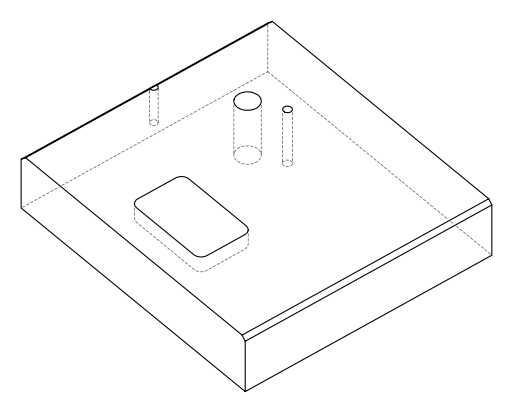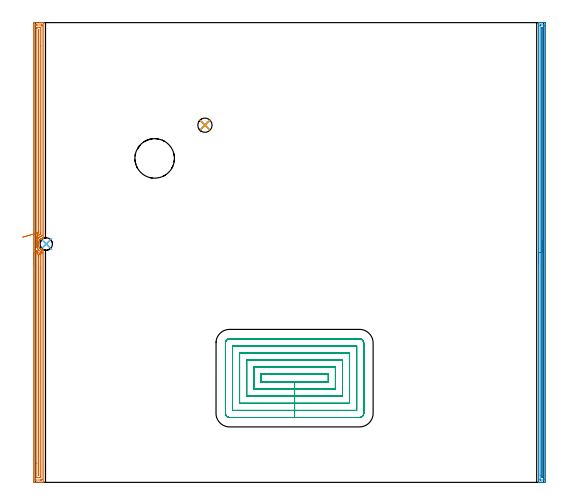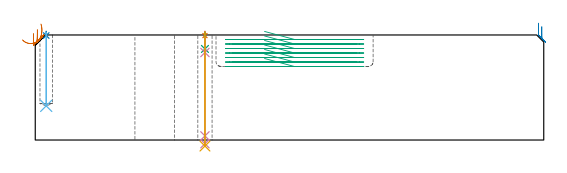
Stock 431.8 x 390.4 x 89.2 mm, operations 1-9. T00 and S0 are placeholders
(PLAN: 10 operations, 7 tool changes, 47.8 min)
(1 SPOT_DRILL | STEP1HOLE | NXT0321_9005460120000 | 0.03 min | 2 mm3)
(2 SPOT_DRILL_1 | STEP1POCKET | NXT0321_9005460120000 | 0.03 min | 1 mm3)
(3 DRILL_BLIND_HOLE_INTO_CENTER | STEP1HOLE | UGT0301_198 | 0.06 min | 498 mm3)
(4 GUN_DRILL_THROUGH_HOLE | STEP1HOLE | UGT0307_003 | 0.44 min | 3001 mm3)
(5 DRILL_TO_ENLARGE_THROUGH_HOLE | STEP1HOLE | UGT0301_230 | 0.39 min | 6720 mm3)
(6 DRILL_BLIND_HOLE_INTO_CENTER_1 | STEP1POCKET | NXT0301_077 | 0.25 min | 5169 mm3)
(7 AREA_MILL | FG_CHAMFER_SURFACE | UGT0205_001 | 12.64 min | 14705 mm3)
(8 AREA_MILL_1 | FG_CHAMFER_SURFACE_1 | UGT0205_001 | 9.52 min | 7025 mm3)
(9 MILL_RECTANGULAR_POCKET | POCKET_RECTANGULAR_STRAIGHT | NXT0201_006 | Follow Part, ap 4, ae 75% | 21.98 min | 291461 mm3)
(10 MILL_THROUGH_HOLE_FROM_SOLID_MATERIAL | STEP1HOLE_1 | UGT0201_018 | Circular | 2.48 min | 78661 mm3)
(TOOL NXT0321_9005460120000 | NC Spot Drill, 142deg, 12mm, Carbide, Uncoated | D12 PA142 FL30 Z2)
(TOOL UGT0301_198 | Twist Drill 7.9 mm | D7.9 PA118 FL73 Z2)
(TOOL UGT0307_003 | Gun Drill 7 mm | D7 PA130 FL24 Z1)
(TOOL UGT0301_230 | Twist Drill 12.1 mm | D12.1 PA118 FL98 Z2)
(TOOL NXT0301_077 | Carbide Drill 10.6mm [860.1-1060-053A1-MM 2214] | D10.6 PA140 FL71 Z2)
(TOOL UGT0205_001 | Chamfer Mill 20 x 3 x 45 deg. | D20 FL50 Z2)
(TOOL NXT0201_006 | ENDMILL 16mm [R216.24-16050ICC32P 1620] | D16 R4 FL32 Z4)
(TOOL UGT0201_018 | End mill 30 mm | D30 FL50 Z4)
(OP 1 SPOT_DRILL)
G17 G21 G94 G90
T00 M6
G54
G17 G0 G90 X144.1 Y303.3 S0 M3
G43 Z99.2 H0
G94 G81 G98 Z88.679 F250. R92.2
G80
M5
M2
(OP 2 SPOT_DRILL_1)
G17 G21 G94 G90
T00 M6
G54
G17 G0 G90 X9.3 Y202.4 S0 M3
G43 Z99.2 H0
G94 G81 G98 Z88.744 F250. R92.2
G80
M5
M2
(OP 3 DRILL_BLIND_HOLE_INTO_CENTER)
G17 G21 G94 G90
T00 M6
G54
G17 G0 G90 X144.1 Y303.3 S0 M3
G43 Z99.2 H0
G94 G81 G98 Z77.35 F250. R91.2
G80
M5
M2
(OP 4 GUN_DRILL_THROUGH_HOLE)
G17 G21 G94 G90
T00 M6
G54
G17 G0 G90 X144.1 Y303.3 M8
G43 Z99.2 H0
Z87.167
S716 M3
G94 G1 Z74.321 F125. M26
G4 X.084
Z3.5 F250.
G4 X.084
Z-3.132 F125.
G4 X.084
M5
M9
G0 Z87.167
Z99.2
M2
(OP 5 DRILL_TO_ENLARGE_THROUGH_HOLE)
G17 G21 G94 G90
T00 M6
G54
G17 G0 G90 X144.1 Y303.3 S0 M3
G43 Z99.2 H0
G94 G73 G98 Z-5.135 F250. Q11.792 R91.2
G80
M5
M2
(OP 6 DRILL_BLIND_HOLE_INTO_CENTER_1)
G17 G21 G94 G90
T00 M6
G54
G17 G0 G90 X9.3 Y202.4 S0 M3
G43 Z99.2 H1
G94 G81 G98 Z29. F250. R91.2
G80
M5
M2
(OP 7 AREA_MILL)
G17 G21 G94 G90
T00 M6
G54
G17 G0 G90 X-1.5 Y185.2 S1061 M3
G43 Z99.2 H0
Z90.5
G94 G1 Y185.238 Z89.628 F250.
Y185.352 Z88.764
Y185.541 Z87.912
Y185.803 Z87.08
Y186.137 Z86.274
Y186.54 Z85.5
Y187.009 Z84.764
Y187.54 Z84.072
Y188.129 Z83.429
Y188.772 Z82.84
Y189.464 Z82.308
Y190.2 Z81.84
Y190.974 Z81.437
Y191.78 Z81.103
Y192.612 Z80.841
Y193.464 Z80.652
Y194.328 Z80.538
Y195.2 Z80.5
X-1.499 Y389.792 Z80.501
X-1.496 Y390.195 Z80.502
X-1.492 Y390.39 Z80.505
X-1.1 Y390.4 Z80.897
X4.167 Z86.161
X4.727 Z86.724
X5.044 Z87.04
X5.605 Z87.601
X5.922 Z87.917
X6.557 Z88.557
X6.911 Z88.91
X7.057 Y390.398 Z89.05
X7.198 Y390.39 Z89.188
X7.2 Y390.238 Z89.2
Y207.697
X7.195 Y207.675 Z89.193
X7.147 Y207.657 Z89.145
X6.8 Y207.601 Z88.796
X6.794 Y207.6 Z88.789
X6.587 Y207.552 Z88.586
X6.531 Y207.54 Z88.53
X6.121 Y207.416 Z88.12
X5.716 Y207.271 Z87.715
X5.659 Y207.245 Z87.658
X5.218 Y207.014 Z87.214
X4.787 Y206.752 Z86.785
X4.54 Y206.572 Z86.537
X4.46 Y206.507 Z86.457
X4.301 Y206.377 Z86.299
X4.167 Y206.244 Z86.166
X3.914 Y205.993 Z85.913
X3.843 Y205.912 Z85.842
X3.699 Y205.745 Z85.697
X3.581 Y205.592 Z85.577
X3.497 Y205.482 Z85.493
X3.259 Y205.11 Z85.255
X3.208 Y205.019 Z85.203
X3.042 Y204.727 Z85.04
X2.996 Y204.629 Z84.995
X2.977 Y204.588 Z84.976
X2.937 Y204.482 Z84.936
X2.81 Y204.144 Z84.805
X2.804 Y204.126 Z84.799
X2.727 Y203.875 Z84.723
X2.672 Y203.694 Z84.666
X2.617 Y203.428 Z84.614
X2.583 Y203.249 Z84.574
X2.582 Y203.234 Z84.571
X2.525 Y202.8 Z84.521
X2.514 Y202.601 Z84.507
X2.504 Y202.465 Z84.499
X2.51 Y202.277 Z84.504
X2.512 Y202.238
X2.515 Y202.129 Z84.508
X2.521 Y202.057 Z84.513
X2.532 Y201.906 Z84.526
X2.596 Y201.457 Z84.59
X2.598 Y201.448 Z84.592
X2.619 Y201.348 Z84.617
X2.631 Y201.299 Z84.629
X2.701 Y201.002 Z84.696
X2.828 Y200.601 Z84.827
X2.841 Y200.56 Z84.84
X3.025 Y200.109 Z85.022
X3.043 Y200.073 Z85.04
X3.179 Y199.83 Z85.179
X3.288 Y199.64 Z85.287
X3.564 Y199.224 Z85.564
X3.639 Y199.128 Z85.639
X3.734 Y199.009 Z85.733
X3.874 Y198.85 Z85.872
X3.915 Y198.804 Z85.913
X3.947 Y198.771 Z85.946
X4.091 Y198.627 Z86.09
X4.159 Y198.56 Z86.155
X4.167 Y198.554 Z86.163
X4.254 Y198.473 Z86.252
X4.411 Y198.329 Z86.411
X4.596 Y198.183 Z86.596
X4.786 Y198.047 Z86.786
X5.216 Y197.786 Z87.216
X5.658 Y197.56 Z87.658
X5.948 Y197.435 Z87.948
X5.999 Y197.419 Z87.999
X6.238 Y197.34 Z88.237
X6.531 Y197.264 Z88.53
X6.8 Y197.211 Z88.798
X6.932 Y197.184 Z88.931
X7.195 Y197.123 Z89.192
X7.2 Y196.985 Z89.2
Y0.162
X7.198 Y0.01 Z89.189
X7.057 Y0.002 Z89.049
X6.91 Y0. Z88.91
X6.558 Z88.557
X5.922 Z87.917
X4.727 Z86.723
X4.167 Z86.161
X-1.1 Y0.001 Z80.897
X-1.318 Y0.004 Z80.68
X-1.492 Y0.01 Z80.505
X-1.496 Y0.205 Z80.502
X-1.499 Y0.608 Z80.501
X-1.5 Y195.2 Z80.5
X-0.086 Z81.914
X-0.085 Y387.867 Z81.915
X-0.084 Y388.007 Z81.916
X-0.079 Y388.374 Z81.921
X0.277 Y388.392 Z82.277
X0.656 Y388.397 Z82.656
X1.147 Y388.4 Z83.147
X1.533 Z83.533
X5.044 Z87.044
X5.536 Z87.536
X5.714 Y388.397 Z87.714
X5.743 Y388.395 Z87.743
X5.769 Y388.391 Z87.769
X5.779 Y388.357 Z87.779
X5.783 Y388.148 Z87.783
X5.785 Y388.007 Z87.785
X5.786 Y387.253 Z87.786
X5.785 Y209.621 Z87.785
X5.784 Y209.482 Z87.784
X5.781 Y209.389 Z87.781
X5.779 Y209.372 Z87.779
X5.749 Y209.356 Z87.749
X5.678 Y209.325 Z87.678
X5.335 Y209.187 Z87.335
X5.044 Y209.046 Z87.044
X4.748 Y208.891 Z86.748
X4.228 Y208.589 Z86.228
X4.191 Y208.565 Z86.191
X4.167 Y208.547 Z86.167
X3.693 Y208.179 Z85.693
X3.549 Y208.059 Z85.549
X3.289 Y207.814 Z85.289
X3.23 Y207.756 Z85.23
X3.173 Y207.697 Z85.173
X2.811 Y207.29 Z84.811
X2.435 Y206.804 Z84.435
X2.425 Y206.79 Z84.425
X2.092 Y206.236 Z84.092
X1.911 Y205.912 Z83.911
X1.788 Y205.653 Z83.788
X1.536 Y205.019 Z83.536
X1.533 Y205.012 Z83.533
X1.335 Y204.328 Z83.335
X1.293 Y204.126 Z83.293
X1.191 Y203.582 Z83.191
X1.148 Y203.234 Z83.148
X1.109 Y202.773 Z83.109
X1.097 Y202.341 Z83.097
X1.115 Y201.874 Z83.115
X1.159 Y201.448 Z83.159
X1.255 Y200.839 Z83.255
X1.319 Y200.556 Z83.319
X1.362 Y200.378 Z83.362
X1.533 Y199.797 Z83.533
X1.571 Y199.682 Z83.571
X1.577 Y199.663 Z83.577
X1.605 Y199.591 Z83.605
X1.819 Y199.08 Z83.819
X1.976 Y198.771 Z83.976
X2.135 Y198.49 Z84.135
X2.411 Y198.044 Z84.411
X2.492 Y197.919 Z84.492
X2.521 Y197.878 Z84.521
X2.863 Y197.445 Z84.863
X3.283 Y196.985 Z85.283
X3.289 Y196.979 Z85.289
X3.41 Y196.862 Z85.41
X4.167 Y196.259 Z86.167
X4.431 Y196.093 Z86.431
X5.044 Y195.758 Z87.044
X5.234 Y195.663 Z87.234
X5.643 Y195.484 Z87.643
X5.728 Y195.448 Z87.728
X5.745 Y195.439 Z87.745
X5.779 Y195.409 Z87.779
X5.782 Y195.343 Z87.782
X5.784 Y195.2 Z87.784
X5.786 Y194.446 Z87.786
Y194.307
X5.785 Y2.533 Z87.785
X5.784 Y2.393 Z87.784
X5.779 Y2.026 Z87.779
X5.423 Y2.008 Z87.423
X5.044 Y2.003 Z87.044
X4.553 Y2. Z86.553
X4.167 Z86.167
X0.656 Z82.656
X0.164 Z82.164
X-0.014 Y2.003 Z81.986
X-0.043 Y2.005 Z81.957
X-0.07 Y2.009 Z81.93
X-0.079 Y2.043 Z81.921
X-0.084 Y2.252 Z81.916
X-0.085 Y2.393 Z81.915
X-0.086 Y3.147 Z81.914
Y195.2
X1.328 Z83.328
X1.329 Y196.093 Z83.329
Y196.3
X1.332 Y196.509 Z83.332
X1.335 Y196.647 Z83.335
X1.34 Y196.719 Z83.34
X1.397 Y196.639 Z83.397
X1.533 Y196.455 Z83.533
X1.813 Y196.093 Z83.813
X2.088 Y195.767 Z84.088
X2.411 Y195.422 Z84.411
X2.636 Y195.2 Z84.636
X3.289 Y194.665 Z85.289
X3.482 Y194.51 Z85.482
X3.787 Y194.307 Z85.787
X4.167 Y194.085 Z86.167
X4.35 Y193.976 Z86.35
X4.36 Y193.969 Z86.36
X4.365 Y193.945 Z86.365
X4.368 Y193.873 Z86.368
X4.371 Y193.762 Z86.371
Y182.369
Y4.863
X4.37 Y4.178 Z86.37
X4.368 Y4.075 Z86.368
X4.365 Y4.025 Z86.365
X4.362 Y4.01 Z86.362
X4.337 Y4.005 Z86.337
X4.167 Y4.002 Z86.167
X3.464 Y4. Z85.464
X2.586 Z84.586
X1.708 Z83.708
X1.533 Y4.002 Z83.533
X1.358 Y4.008 Z83.358
X1.339 Y4.01 Z83.339
X1.335 Y4.02 Z83.335
X1.332 Y4.054 Z83.332
X1.329 Y4.109 Z83.329
X1.328 Y16.313 Z83.328
Y195.2
X2.751 Y192.775 Z84.751
X2.766 Y192.766 Z84.766
X2.848 Y192.705 Z84.848
X2.95 Y192.625 Z84.95
X2.953 Y192.522 Z84.953
X2.955 Y192.304 Z84.955
X2.957 Y191.967 Z84.957
Y191.63
Y6.638
X2.955 Y6.303 Z84.955
X2.952 Y6.192 Z84.952
X2.944 Y6.01 Z84.944
X2.85 Y6.009 Z84.85
X2.756 Y6.01 Z84.756
X2.748 Y6.192 Z84.748
X2.745 Y6.301 Z84.745
X2.743 Y6.519 Z84.743
Y192.185
X2.744 Y192.522 Z84.744
X2.747 Y192.74 Z84.747
X2.749 Y192.772 Z84.749
X2.751 Y192.775 Z84.751
X3.187 Y193.359 Z85.231
X3.595 Y193.908 Z85.772
X3.974 Y194.416 Z86.371
X4.321 Y194.881 Z87.023
X4.632 Y195.299 Z87.723
X4.905 Y195.666 Z88.466
X5.139 Y195.979 Z89.245
X5.331 Y196.238 Z90.056
X5.48 Y196.438 Z90.892
X5.586 Y196.579 Z91.747
X5.646 Y196.66 Z92.613
X5.661 Y196.68 Z93.485
X5.63 Y196.639 Z94.356
X5.555 Y196.538 Z95.219
X5.434 Y196.376 Z96.068
X5.27 Y196.156 Z96.896
X5.063 Y195.878 Z97.697
X4.816 Y195.546 Z98.465
G0 X1.812 Y198.609 Z93.825
G1 Y198.603 Z92.952
X1.809 Y198.674 Z92.083
X1.801 Y198.819 Z91.223
X1.79 Y199.039 Z90.378
X1.776 Y199.332 Z89.557
X1.757 Y199.695 Z88.764
X1.736 Y200.126 Z88.005
X1.711 Y200.621 Z87.287
X1.683 Y201.176 Z86.615
X1.652 Y201.788 Z85.995
X1.619 Y202.452 Z85.429
X1.583 Y203.163 Z84.924
X1.545 Y203.914 Z84.483
X1.505 Y204.702 Z84.109
X1.464 Y205.518 Z83.806
X1.422 Y206.358 Z83.574
X1.379 Y207.215 Z83.417
X1.335 Y208.083 Z83.335
X1.333 Y208.131 Z83.333
X1.33 Y208.242 Z83.33
X1.329 Y208.381 Z83.329
X1.328 Y208.589 Z83.328
X1.329 Y385.537 Z83.329
X1.33 Y386.222 Z83.33
X1.332 Y386.326 Z83.332
X1.335 Y386.375 Z83.335
X1.338 Y386.39 Z83.338
X1.363 Y386.395 Z83.363
X1.533 Y386.398 Z83.533
X2.236 Y386.4 Z84.236
X3.114 Z85.114
X3.992 Z85.992
X4.167 Y386.398 Z86.167
X4.341 Y386.392 Z86.341
X4.361 Y386.39 Z86.361
X4.365 Y386.38 Z86.365
X4.368 Y386.346 Z86.368
X4.371 Y386.291 Z86.371
Y370.392
Y211.952
X4.37 Y211.267 Z86.37
X4.368 Y211.062 Z86.368
X4.364 Y210.857 Z86.364
X4.167 Y210.731 Z86.167
X3.95 Y210.595 Z85.95
X3.595 Y210.375 Z85.595
X3.416 Y210.245 Z85.416
X3.289 Y210.148 Z85.289
X2.92 Y209.857 Z84.92
X2.508 Y209.482 Z84.508
X2.459 Y209.434 Z84.459
X2.411 Y209.384 Z84.411
X2.035 Y208.972 Z84.035
X1.914 Y208.837 Z83.914
X1.715 Y208.589 Z83.715
X1.636 Y208.485 Z83.636
X1.533 Y208.349 Z83.533
X1.335 Y208.083 Z83.335
X2.749 Y212.034 Z84.749
X2.747 Y212.054 Z84.747
X2.745 Y212.16 Z84.745
X2.743 Y212.372 Z84.743
Y212.715
Y383.762
X2.745 Y384.097 Z84.745
X2.748 Y384.208 Z84.748
X2.756 Y384.39 Z84.756
X2.85 Y384.391 Z84.85
X2.944 Y384.39 Z84.944
X2.952 Y384.208 Z84.952
X2.955 Y384.099 Z84.955
X2.957 Y383.882 Z84.957
Y213.053
X2.955 Y212.834 Z84.955
X2.951 Y212.504 Z84.951
X2.942 Y212.16 Z84.942
X2.873 Y212.106 Z84.873
X2.846 Y212.086 Z84.846
X2.814 Y212.065 Z84.814
X2.769 Y212.04 Z84.769
X2.749 Y212.034 Z84.749
X2.119 Y211.856 Z84.172
X1.443 Y211.664 Z83.654
X0.727 Y211.461 Z83.2
X-0.025 Y211.249 Z82.812
X-0.807 Y211.027 Z82.494
X-1.612 Y210.799 Z82.247
X-2.435 Y210.566 Z82.075
X-3.269 Y210.33 Z81.978
X-4.108 Y210.093 Z81.957
X-4.946 Y209.856 Z82.011
X-5.776 Y209.621 Z82.142
X-6.592 Y209.39 Z82.347
X-7.387 Y209.164 Z82.625
X-8.156 Y208.947 Z82.975
X-8.893 Y208.738 Z83.392
X-9.592 Y208.54 Z83.875
X-10.248 Y208.354 Z84.42
X-10.856 Y208.182 Z85.021
G0 Z99.2
M5
M2
(OP 8 AREA_MILL_1)
G17 G21 G94 G90
T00 M6
G54
G17 G0 G90 X427.3 Y185.2 S1061 M3
G43 Z99.2 H0
G94 G1 Y185.238 Z98.328 F250.
Y185.352 Z97.463
Y185.541 Z96.612
Y185.803 Z95.78
Y186.137 Z94.974
Y186.54 Z94.2
Y187.008 Z93.464
Y187.54 Z92.772
Y188.129 Z92.129
Y188.772 Z91.539
Y189.464 Z91.008
Y190.2 Z90.54
Y190.974 Z90.137
Y191.78 Z89.803
Y192.612 Z89.541
Y193.464 Z89.352
Y194.328 Z89.238
Y195.2 Z89.2
Y390.239
X427.302 Y390.39 Z89.188
X427.433 Y390.398 Z89.059
X427.57 Y390.4 Z88.93
X427.914 Z88.585
X428.548 Z87.946
X429.741 Z86.756
X430.3 Z86.194
X432.648 Z83.848
X432.927 Y390.397 Z83.569
X433.292 Y390.39 Z83.204
X433.297 Y390.168 Z83.201
X433.3 Y389.792 Z83.2
X433.299 Y0.608 Z83.201
X433.297 Y0.232
X433.292 Y0.01 Z83.204
X432.927 Y0. Z83.569
X430.3 Z86.194
X429.741 Z86.756
X429.424 Z87.072
X428.865 Z87.631
X428.548 Z87.946
X427.569 Z88.93
X427.433 Y0.002 Z89.059
X427.302 Y0.01 Z89.188
X427.3 Y0.162 Z89.2
Y195.2
X428.714 Z87.786
X428.715 Y388.007 Z87.785
X428.719 Y388.368 Z87.781
X428.72 Y388.383 Z87.78
X428.74 Y388.39 Z87.76
X428.807 Y388.396 Z87.693
X428.91 Y388.399 Z87.59
X431.666 Y388.4 Z84.834
X431.826 Y388.397 Z84.674
X431.855 Y388.394 Z84.645
X431.879 Y388.389 Z84.621
X431.881 Y388.353 Z84.619
X431.885 Y388.177 Z84.615
X431.886 Y388.007 Z84.614
Y387.283
X431.885 Y2.393 Z84.615
X431.881 Y2.032 Z84.619
X431.879 Y2.017 Z84.621
X431.86 Y2.01 Z84.64
X431.793 Y2.004 Z84.707
X431.69 Y2.001 Z84.81
X428.934 Y2. Z87.566
X428.774 Y2.003 Z87.726
X428.745 Y2.006 Z87.755
X428.721 Y2.011 Z87.779
X428.719 Y2.047 Z87.781
X428.715 Y2.223 Z87.785
X428.714 Y6.118 Z87.786
Y195.2
X430.128 Z86.372
X430.129 Y385.504 Z86.371
X430.133 Y386.222 Z86.367
X430.135 Y386.389 Z86.365
X430.3 Y386.39 Z86.2
X430.465 Y386.387 Z86.035
X430.469 Y386.222 Z86.031
X430.471 Y386.047 Z86.029
Y4.896
X430.467 Y4.178 Z86.033
X430.464 Y4.011 Z86.036
X430.3 Y4.01 Z86.2
X430.135 Y4.013 Z86.365
X430.131 Y4.178 Z86.369
X430.129 Y4.352 Z86.371
X430.128 Y195.2 Z86.372
Y196.072 Z86.41
Y196.936 Z86.523
Y197.788 Z86.712
Y198.62 Z86.975
Y199.426 Z87.308
Y200.2 Z87.711
Y200.936 Z88.18
Y201.628 Z88.711
Y202.271 Z89.3
Y202.86 Z89.944
Y203.392 Z90.636
Y203.86 Z91.372
Y204.263 Z92.145
Y204.597 Z92.951
Y204.859 Z93.783
Y205.048 Z94.635
Y205.162 Z95.5
Y205.2 Z96.372
G0 Z99.2
M5
M2
(OP 9 MILL_RECTANGULAR_POCKET)
G17 G21 G94 G90
T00 M6
G54
G17 G0 G90 X194.714 Y85.1 S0 M3
G43 Z99.203 H1
Z92.203
G94 G1 X220.2 Z85.374 F250.
X248.9 F500.
Y91.9
X191.5
Y85.1
X220.2
Y79.1
X254.9
Y97.9
X185.5
Y79.1
X220.2
Y73.1
X260.9
Y103.9
X179.5
Y73.1
X220.2
Y67.1
X266.9
Y109.9
X173.5
Y67.1
X220.2
Y61.1
X272.9
Y115.9
X167.5
Y61.1
X220.2
Y55.1
X275.4
G3 X278.9 Y58.6 R3.5
G1 Y118.4
G3 X275.4 Y121.9 R3.5
G1 X165.
G3 X161.5 Y118.4 R3.5
G1 Y58.6
G3 X165. Y55.1 R3.5
G1 X220.2
X221.2
G0 X194.714 Y85.1 Z88.374
G1 X220.2 Z81.545 F250.
X248.9 F500.
Y91.9
X191.5
Y85.1
X220.2
Y79.1
X254.9
Y97.9
X185.5
Y79.1
X220.2
Y73.1
X260.9
Y103.9
X179.5
Y73.1
X220.2
Y67.1
X266.9
Y109.9
X173.5
Y67.1
X220.2
Y61.1
X272.9
Y115.9
X167.5
Y61.1
X220.2
Y55.1
X275.4
G3 X278.9 Y58.6 R3.5
G1 Y118.4
G3 X275.4 Y121.9 R3.5
G1 X165.
G3 X161.5 Y118.4 R3.5
G1 Y58.6
G3 X165. Y55.1 R3.5
G1 X220.2
X221.2
G0 X194.714 Y85.1 Z84.545
G1 X220.2 Z77.716 F250.
X248.9 F500.
Y91.9
X191.5
Y85.1
X220.2
Y79.1
X254.9
Y97.9
X185.5
Y79.1
X220.2
Y73.1
X260.9
Y103.9
X179.5
Y73.1
X220.2
Y67.1
X266.9
Y109.9
X173.5
Y67.1
X220.2
Y61.1
X272.9
Y115.9
X167.5
Y61.1
X220.2
Y55.1
X275.4
G3 X278.9 Y58.6 R3.5
G1 Y118.4
G3 X275.4 Y121.9 R3.5
G1 X165.
G3 X161.5 Y118.4 R3.5
G1 Y58.6
G3 X165. Y55.1 R3.5
G1 X220.2
X221.2
G0 X194.714 Y85.1 Z80.716
G1 X220.2 Z73.887 F250.
X248.9 F500.
Y91.9
X191.5
Y85.1
X220.2
Y79.1
X254.9
Y97.9
X185.5
Y79.1
X220.2
Y73.1
X260.9
Y103.9
X179.5
Y73.1
X220.2
Y67.1
X266.9
Y109.9
X173.5
Y67.1
X220.2
Y61.1
X272.9
Y115.9
X167.5
Y61.1
X220.2
Y55.1
X275.4
G3 X278.9 Y58.6 R3.5
G1 Y118.4
G3 X275.4 Y121.9 R3.5
G1 X165.
G3 X161.5 Y118.4 R3.5
G1 Y58.6
G3 X165. Y55.1 R3.5
G1 X220.2
X221.2
G0 X194.714 Y85.1 Z76.887
G1 X220.2 Z70.058 F250.
X248.9 F500.
Y91.9
X191.5
Y85.1
X220.2
Y79.1
X254.9
Y97.9
X185.5
Y79.1
X220.2
Y73.1
X260.9
Y103.9
X179.5
Y73.1
X220.2
Y67.1
X266.9
Y109.9
X173.5
Y67.1
X220.2
Y61.1
X272.9
Y115.9
X167.5
Y61.1
X220.2
Y55.1
X275.4
G3 X278.9 Y58.6 R3.5
G1 Y118.4
G3 X275.4 Y121.9 R3.5
G1 X165.
G3 X161.5 Y118.4 R3.5
G1 Y58.6
G3 X165. Y55.1 R3.5
G1 X220.2
X221.2
G0 X194.714 Y85.1 Z73.058
G1 X220.2 Z66.229 F250.
X248.9 F500.
Y91.9
X191.5
Y85.1
X220.2
Y79.1
X254.9
Y97.9
X185.5
Y79.1
X220.2
Y73.1
X260.9
Y103.9
X179.5
Y73.1
X220.2
Y67.1
X266.9
Y109.9
X173.5
Y67.1
X220.2
Y61.1
X272.9
Y115.9
X167.5
Y61.1
X220.2
Y55.1
X275.4
G3 X278.9 Y58.6 R3.5
G1 Y118.4
G3 X275.4 Y121.9 R3.5
G1 X165.
G3 X161.5 Y118.4 R3.5
G1 Y58.6
G3 X165. Y55.1 R3.5
G1 X220.2
X221.2
G0 X194.714 Y85.1 Z69.229
G1 X220.2 Z62.4 F250.
X248.9 F500.
Y91.9
X191.5
Y85.1
X220.2
Y79.1
X254.9
Y97.9
X185.5
Y79.1
X220.2
Y73.1
X260.9
Y103.9
X179.5
Y73.1
X220.2
Y67.1
X266.9
Y109.9
X173.5
Y67.1
X220.2
Y61.1
X272.9
Y115.9
X167.5
Y61.1
X220.2
Y55.1
X275.4
G3 X278.9 Y58.6 R3.5
G1 Y118.4
G3 X275.4 Y121.9 R3.5
G1 X165.
G3 X161.5 Y118.4 R3.5
G1 Y58.6
G3 X165. Y55.1 R3.5
G1 X220.2
X221.2
G0 Z99.203
M5
M2
